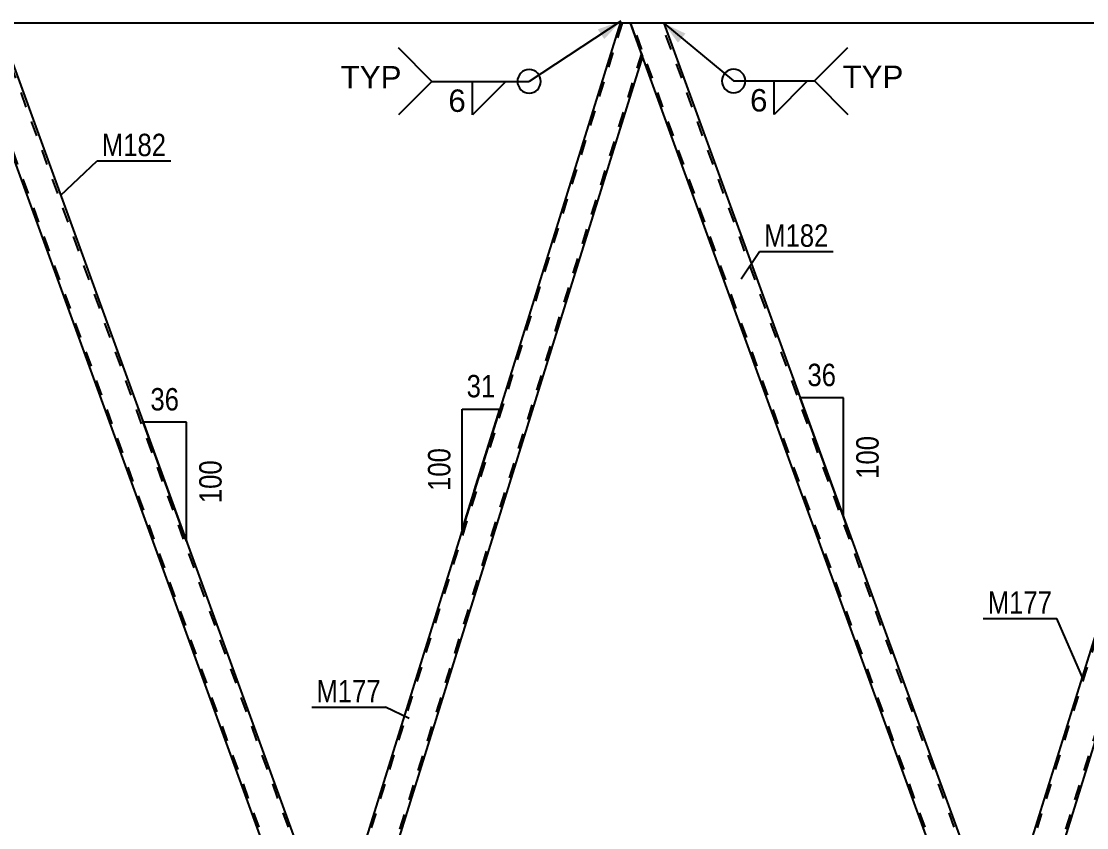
# Model space of a CAD drawing. Header units: millimetres. Extents: x 0 to 841, y 0 to 594.
# Drawn here: x 207.9 to 344.1, y 331.4 to 434.5 of the extents above; entities that cross this region are included whole.
import ezdxf

# ---------------------------------------------------------------- set-up
doc = ezdxf.new("R2010")
doc.units = ezdxf.units.MM
doc.linetypes.add('DXK_LINE_DOT2', pattern=[3.9198, 1.9599, -1.9599])
doc.styles.add('Arial', font='ARIAL.TTF', dxfattribs={"height": 0.2})
doc.styles.add('Arial Narrow', font='ARIALN.TTF', dxfattribs={"height": 0.2})

# ---------------------------------------------------------------- blocks, each defined once
blk = doc.blocks.new('Part-318892572-5115 - 4655')
at = {"color": 2, "linetype": 'Continuous'}
for p, q in [((369.58, 434.28), (332.88, 316.53)), ((370.9, 434.28), (369.58, 434.28)), ((370.9, 434.28), (372.44, 430.03)), ((372.44, 430.03), (335.98, 313.06)), ((334.14, 313.06), (332.88, 316.53))]:
    blk.add_line(p, q, dxfattribs=at)
at = {"color": 7, "linetype": 'DXK_LINE_DOT2'}
for p, q in [((369.83, 434.28), (333.01, 316.16)), ((372.31, 430.4), (335.73, 313.06)), ((335.98, 313.06), (334.14, 313.06))]:
    blk.add_line(p, q, dxfattribs=at)
blk = doc.blocks.new('Part-318892572-4754 - 4655')
at = {"color": 7, "linetype": 'DXK_LINE_DOT2'}
for p, q in [((284.7, 434.28), (247.88, 316.16)), ((287.17, 430.4), (250.6, 313.06)), ((248.16, 317.88), (247.74, 316.53)), ((252.35, 317.88), (250.85, 313.06)), ((249.01, 313.06), (247.74, 316.53)), ((250.85, 313.06), (249.01, 313.06))]:
    blk.add_line(p, q, dxfattribs=at)
at = {"color": 2, "linetype": 'Continuous'}
for p, q in [((284.44, 434.28), (248.16, 317.88)), ((285.76, 434.28), (284.44, 434.28)), ((287.31, 430.03), (285.76, 434.28)), ((287.31, 430.03), (252.35, 317.88))]:
    blk.add_line(p, q, dxfattribs=at)
blk = doc.blocks.new('Part-318892572-4791 - 4655')
at = {"color": 2, "linetype": 'Continuous'}
for p, q in [((204.89, 434.28), (200.63, 434.28)), ((204.89, 434.28), (247.25, 317.88)), ((242.99, 317.88), (202.18, 430.03))]:
    blk.add_line(p, q, dxfattribs=at)
at = {"color": 7, "linetype": 'DXK_LINE_DOT2'}
for p, q in [((200.63, 434.28), (202.18, 430.03)), ((245, 313.06), (200.88, 434.28)), ((200.88, 434.28), (200.9, 434.28)), ((248.75, 313.06), (204.63, 434.28)), ((244.75, 313.06), (242.99, 317.88)), ((249.01, 313.06), (247.25, 317.88)), ((249.01, 313.06), (244.75, 313.06))]:
    blk.add_line(p, q, dxfattribs=at)
blk = doc.blocks.new('Part-318892572-4796 - 4655')
at = {"color": 2, "linetype": 'Continuous'}
for p, q in [((290.02, 434.28), (285.76, 434.28)), ((290.02, 434.28), (332.88, 316.53)), ((329.88, 313.06), (287.31, 430.03))]:
    blk.add_line(p, q, dxfattribs=at)
at = {"color": 7, "linetype": 'DXK_LINE_DOT2'}
for p, q in [((285.76, 434.28), (287.31, 430.03)), ((330.14, 313.06), (286.02, 434.28)), ((286.02, 434.28), (286.04, 434.28)), ((333.88, 313.06), (289.76, 434.28)), ((334.14, 313.06), (332.88, 316.53)), ((334.14, 313.06), (329.88, 313.06))]:
    blk.add_line(p, q, dxfattribs=at)
blk = doc.blocks.new('Part-318892572-5029 - 4655')
at = {"color": 2, "linetype": 'Continuous'}
for p, q in [((284.44, 434.28), (204.89, 434.28)), ((369.58, 434.28), (290.02, 434.28))]:
    blk.add_line(p, q, dxfattribs=at)
at = {"color": 7, "linetype": 'DXK_LINE_DOT2'}
blk.add_line((290.02, 434.28), (284.44, 434.28), dxfattribs=at)
blk = doc.blocks.new('AngleDimension-318892572-15390 - 4655')
at = {"color": 7, "linetype": 'Continuous'}
for p, q in [((313, 386.37), (307.46, 386.37)), ((313, 371.15), (307.46, 386.37)), ((313, 371.15), (313, 386.37)), ((314.04, 368.28), (313, 371.15))]:
    blk.add_line(p, q, dxfattribs=at)
at = {"color": 0}
for points in [[(312.66, 387.27), (312.66, 391.47), (307.8, 391.47), (307.8, 387.27)], [(318.1, 382.1), (313.9, 382.1), (313.9, 375.42), (318.1, 375.42)]]:
    blk.add_wipeout(points, dxfattribs=at)
at = {"color": 3, "style": 'Arial Narrow'}
blk.add_text('36', height=2.863, dxfattribs=at).set_placement((308.4, 387.87))
blk.add_text('100', height=2.863, rotation=90.0002, dxfattribs=at).set_placement((317.5, 376.02))
blk = doc.blocks.new('AngleDimension-318892572-6091 - 4655')
at = {"color": 7, "linetype": 'Continuous'}
for p, q in [((264.25, 384.94), (269.07, 384.94)), ((264.25, 369.48), (269.07, 384.94)), ((264.25, 369.48), (264.25, 384.94)), ((265.8, 374.48), (269.07, 384.94))]:
    blk.add_line(p, q, dxfattribs=at)
at = {"color": 0}
for points in [[(269.08, 385.84), (269.08, 390.04), (264.23, 390.04), (264.23, 385.84)], [(263.35, 380.55), (259.15, 380.55), (259.15, 373.87), (263.35, 373.87)]]:
    blk.add_wipeout(points, dxfattribs=at)
at = {"color": 3, "style": 'Arial Narrow'}
blk.add_text('31', height=2.863, dxfattribs=at).set_placement((264.83, 386.44))
blk.add_text('100', height=2.863, rotation=90.0002, dxfattribs=at).set_placement((262.75, 374.47))
blk = doc.blocks.new('AngleDimension-318892572-15376 - 4655')
at = {"color": 7, "linetype": 'Continuous'}
for p, q in [((229, 383.26), (223.46, 383.26)), ((229, 368.04), (223.46, 383.26)), ((229, 368.04), (229, 383.26)), ((228.89, 368.33), (229, 368.04))]:
    blk.add_line(p, q, dxfattribs=at)
at = {"color": 0}
for points in [[(228.65, 384.16), (228.65, 388.36), (223.8, 388.36), (223.8, 384.16)], [(234.1, 378.99), (229.9, 378.99), (229.9, 372.31), (234.1, 372.31)]]:
    blk.add_wipeout(points, dxfattribs=at)
at = {"color": 3, "style": 'Arial Narrow'}
blk.add_text('36', height=2.863, dxfattribs=at).set_placement((224.4, 384.76))
blk.add_text('100', height=2.863, rotation=90.0002, dxfattribs=at).set_placement((233.5, 372.91))
blk = doc.blocks.new('WeldMark-318892572-6353 - 4655')
at = {"linetype": 'Continuous'}
blk.add_hatch(color=30, dxfattribs=at).paths.add_polyline_path([(281.6, 433.5), (284.52, 434.52), (282.42, 432.25)])
at = {"color": 30, "linetype": 'Continuous'}
for p in [(284.52, 434.52), (260.39, 426.84)]:
    blk.add_line(p, (272.82, 426.84), dxfattribs=at)
at = {"color": 3, "linetype": 'Continuous'}
for p, q in [((260.39, 426.84), (256.11, 431.13)), ((260.39, 426.84), (256.11, 422.56)), ((265.57, 426.84), (269.86, 426.84))]:
    blk.add_line(p, q, dxfattribs=at)
for start, end in [(90, 270), (270, 90)]:
    blk.add_arc((272.82, 426.84), 1.5, start, end, dxfattribs=at)
at = {"color": 0}
blk.add_wipeout([(264.92, 422.74), (264.92, 426.14), (262.29, 426.14), (262.29, 422.74)], dxfattribs=at)
at = {"color": 3, "linetype": 'Continuous'}
for p, q in [((269.86, 426.84), (265.57, 422.56)), ((265.57, 422.56), (265.57, 426.84))]:
    blk.add_line(p, q, dxfattribs=at)
at = {"color": 3, "style": 'Arial'}
blk.add_text('6', height=2.87, dxfattribs=at).set_placement((262.49, 422.94))
at = {"color": 0, "linetype": 'Continuous'}
blk.add_wipeout([(256.49, 425.94), (256.49, 428.94), (248.72, 428.94), (248.72, 425.94)], dxfattribs=at)
blk.add_wipeout([(256.49, 425.94), (256.49, 428.94), (248.72, 428.94), (248.72, 425.94)], dxfattribs=at)
at = {"color": 3, "linetype": 'Continuous', "style": 'Arial'}
blk.add_text('TYP', height=2.865, dxfattribs=at).set_placement((248.72, 425.94))
blk = doc.blocks.new('Mark-318892572-4750 - 4655')
at = {"color": 0}
blk.add_wipeout([(253.85, 347.43), (253.85, 350.43), (245.62, 350.43), (245.62, 347.43)], dxfattribs=at)
blk.add_wipeout([(253.85, 347.43), (253.85, 350.43), (245.62, 350.43), (245.62, 347.43)], dxfattribs=at)
at = {"color": 30, "linetype": 'Continuous'}
for p in [(245.02, 346.83), (257.49, 345.35)]:
    blk.add_line(p, (254.45, 346.83), dxfattribs=at)
at = {"color": 3, "style": 'Arial Narrow'}
blk.add_text('M177', height=2.863, dxfattribs=at).set_placement((245.62, 347.43))
blk = doc.blocks.new('Mark-318892572-4787 - 4655')
at = {"color": 0}
blk.add_wipeout([(226.41, 417.28), (226.41, 420.28), (218.19, 420.28), (218.19, 417.28)], dxfattribs=at)
blk.add_wipeout([(226.41, 417.28), (226.41, 420.28), (218.19, 420.28), (218.19, 417.28)], dxfattribs=at)
at = {"color": 30, "linetype": 'Continuous'}
for p, q in [((212.9, 412.26), (217.59, 416.68)), ((217.59, 416.68), (227.01, 416.68))]:
    blk.add_line(p, q, dxfattribs=at)
at = {"color": 3, "style": 'Arial Narrow'}
blk.add_text('M182', height=2.863, dxfattribs=at).set_placement((218.19, 417.28))
blk = doc.blocks.new('Mark-318892572-4792 - 4655')
at = {"color": 0}
blk.add_wipeout([(311.1, 405.69), (311.1, 408.69), (302.87, 408.69), (302.87, 405.69)], dxfattribs=at)
blk.add_wipeout([(311.1, 405.69), (311.1, 408.69), (302.87, 408.69), (302.87, 405.69)], dxfattribs=at)
at = {"color": 30, "linetype": 'Continuous'}
for p, q in [((299.91, 401.6), (302.27, 405.09)), ((302.27, 405.09), (311.7, 405.09))]:
    blk.add_line(p, q, dxfattribs=at)
at = {"color": 3, "style": 'Arial Narrow'}
blk.add_text('M182', height=2.863, dxfattribs=at).set_placement((302.87, 405.69))
blk = doc.blocks.new('Mark-318892572-5111 - 4655')
at = {"color": 0}
blk.add_wipeout([(339.67, 358.76), (339.67, 361.76), (331.45, 361.76), (331.45, 358.76)], dxfattribs=at)
blk.add_wipeout([(339.67, 358.76), (339.67, 361.76), (331.45, 361.76), (331.45, 358.76)], dxfattribs=at)
at = {"color": 30, "linetype": 'Continuous'}
for p in [(330.85, 358.16), (343.74, 350.24)]:
    blk.add_line(p, (340.27, 358.16), dxfattribs=at)
at = {"color": 3, "style": 'Arial Narrow'}
blk.add_text('M177', height=2.863, dxfattribs=at).set_placement((331.45, 358.76))
blk = doc.blocks.new('WeldMark-318892572-6367 - 4655')
at = {"linetype": 'Continuous'}
blk.add_hatch(color=30, dxfattribs=at).paths.add_polyline_path([(291.85, 431.79), (290.02, 434.28), (292.81, 432.95)])
at = {"color": 30, "linetype": 'Continuous'}
for p, q in [((290.02, 434.28), (298.96, 426.89)), ((298.96, 426.89), (309.28, 426.89))]:
    blk.add_line(p, q, dxfattribs=at)
at = {"color": 3, "linetype": 'Continuous'}
for p, q in [((309.28, 426.89), (313.57, 431.17)), ((304.14, 426.89), (308.42, 426.89)), ((309.28, 426.89), (313.57, 422.6))]:
    blk.add_line(p, q, dxfattribs=at)
blk.add_arc((298.96, 426.89), 1.5, 90, 270, dxfattribs=at)
at = {"color": 0}
blk.add_wipeout([(303.48, 422.79), (303.48, 426.19), (300.86, 426.19), (300.86, 422.79)], dxfattribs=at)
at = {"color": 3, "linetype": 'Continuous'}
for p, q in [((308.42, 426.89), (304.14, 422.6)), ((304.14, 422.6), (304.14, 426.89))]:
    blk.add_line(p, q, dxfattribs=at)
blk.add_arc((298.96, 426.89), 1.5, 270, 90, dxfattribs=at)
at = {"color": 3, "style": 'Arial'}
blk.add_text('6', height=2.87, dxfattribs=at).set_placement((301.06, 422.99))
at = {"color": 0, "linetype": 'Continuous'}
blk.add_wipeout([(320.65, 425.99), (320.65, 428.99), (312.88, 428.99), (312.88, 425.99)], dxfattribs=at)
blk.add_wipeout([(320.65, 425.99), (320.65, 428.99), (312.88, 428.99), (312.88, 425.99)], dxfattribs=at)
at = {"color": 3, "linetype": 'Continuous', "style": 'Arial'}
blk.add_text('TYP', height=2.865, dxfattribs=at).set_placement((312.88, 425.99))

msp = doc.modelspace()

# ---------------------------------------------------------------- block references
for name in ['Part-318892572-5029 - 4655', 'Part-318892572-4791 - 4655', 'Part-318892572-4754 - 4655', 'Part-318892572-4796 - 4655', 'Part-318892572-5115 - 4655']:
    msp.add_blockref(name, (0, 0))

# ---------------------------------------------------------------- next in the draw order: block references
for name in ['WeldMark-318892572-6353 - 4655', 'WeldMark-318892572-6367 - 4655', 'Mark-318892572-4787 - 4655', 'Mark-318892572-4792 - 4655', 'AngleDimension-318892572-15390 - 4655', 'AngleDimension-318892572-6091 - 4655', 'AngleDimension-318892572-15376 - 4655', 'Mark-318892572-5111 - 4655', 'Mark-318892572-4750 - 4655']:
    msp.add_blockref(name, (0, 0))

doc.saveas('drawing.dxf')
